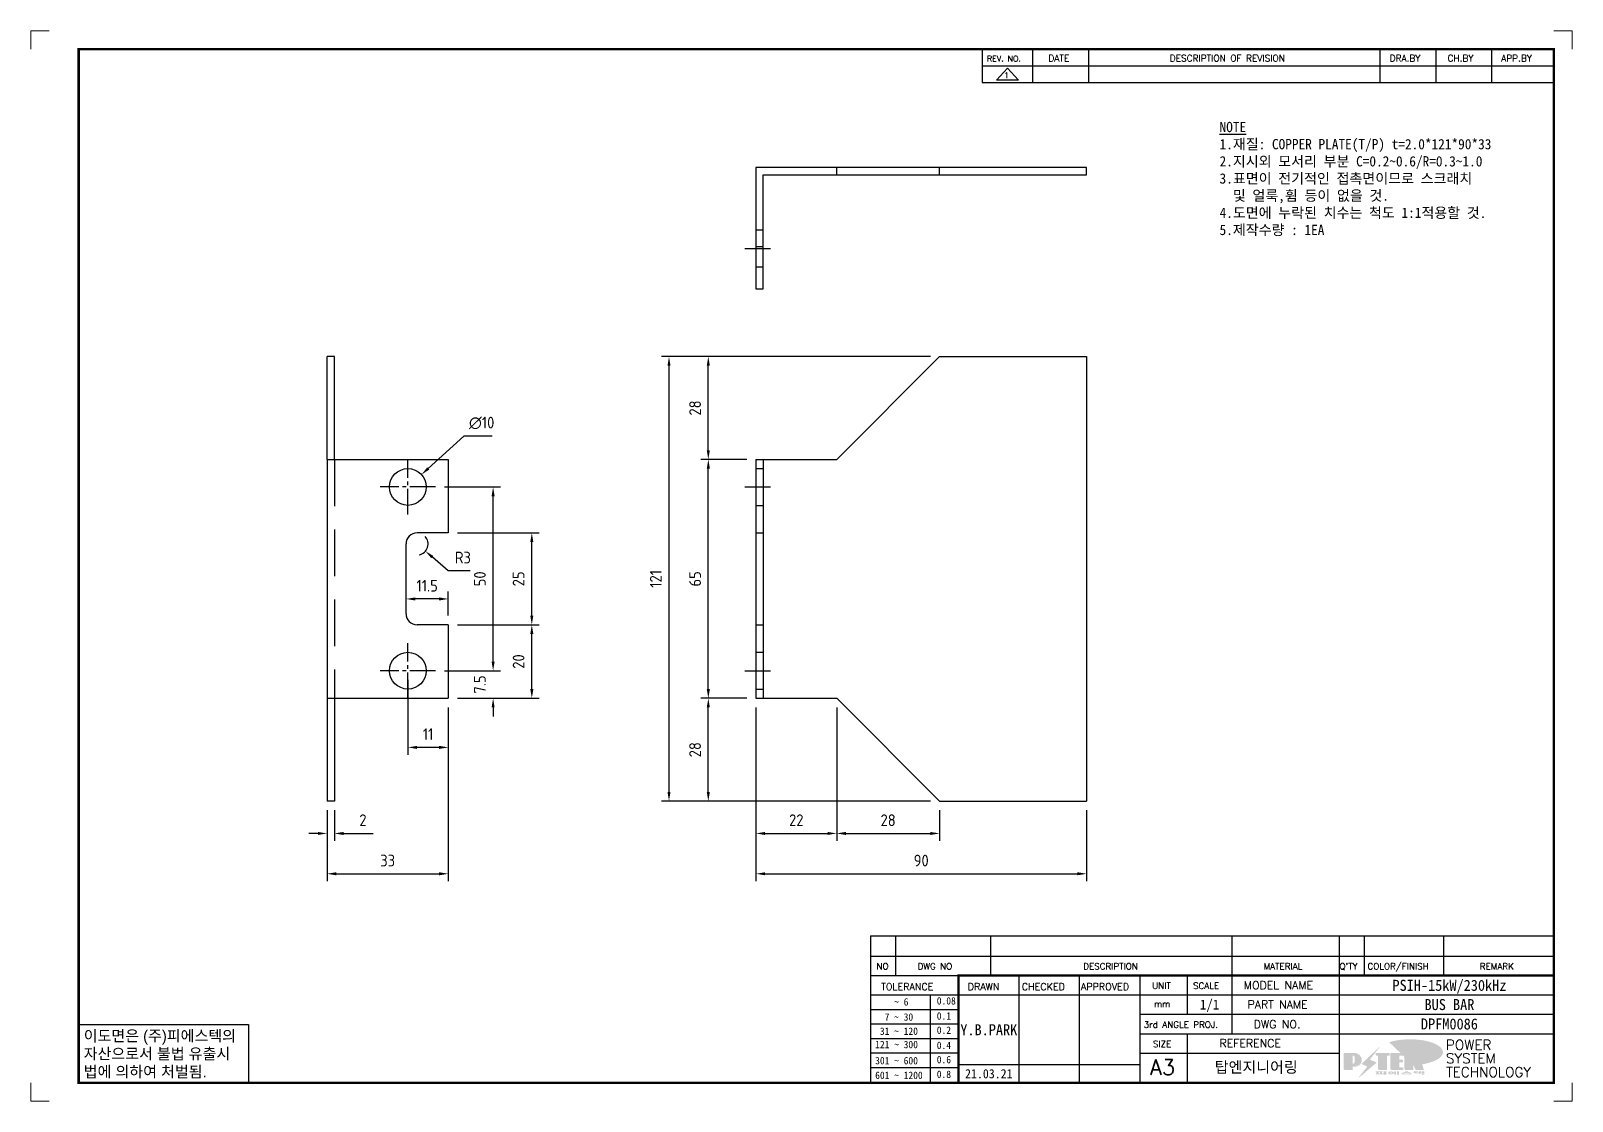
# Model space of a CAD drawing. Header units: millimetres. Extents: x -4251 to 2609, y -1673 to 4048.
# Drawn here: x -3350 to -2930.5, y -1672.8 to -1381.5 of the extents above; entities that cross this region are included whole.
import ezdxf
from ezdxf.enums import TextEntityAlignment as Align

# ---------------------------------------------------------------- set-up
doc = ezdxf.new("R2010")
doc.units = ezdxf.units.MM
for name, pattern in [('CENTER1', [10, 7, -1, 1, -1]), ('HIDDEN', [9.525, 6.35, -3.175]), ('HIDDENX2', [19.05, 12.7, -6.35])]:
    doc.linetypes.add(name, pattern=pattern)
doc.layers.add('FORMAT-1', color=7, linetype='Continuous')
doc.layers.add('line', color=3, linetype='Continuous')
doc.styles.add('h1', font='')
doc.styles.add('HAN', font='')
doc.styles.add('RC', font='simplex.shx')
doc.styles.add('ROMANT', font='simplex.shx')
doc.styles.add('RT', font='simplex.shx', dxfattribs={"oblique": 15})
doc.styles.get("Standard").update_dxf_attribs({"font": 'ISOCP.SHX', "bigfont": 'WHGTXT.SHX'})
doc.styles.get('h1').set_extended_font_data('New Gulim')
doc.styles.get('HAN').set_extended_font_data('GulimChe')
doc.dimstyles.new('PS-1', dxfattribs={"dimtxt": 3.2, "dimasz": 2.5, "dimexe": 2, "dimexo": 2.5, "dimgap": 2, "dimtad": 1, "dimtoh": 1, "dimrnd": 0.05, "dimzin": 12, "dimdsep": 46, "dimtxsty": 'Standard', "dimcen": 0, "dimclrt": 2, "dimazin": 3, "dimtfac": 1, "dimtofl": 0, "dimtmove": 0, "dimatfit": 3, "dimfxl": 0, "dimtolj": 1, "dimtzin": 0, "dimarcsym": 0})

# ---------------------------------------------------------------- blocks, each defined once
blk = doc.blocks.new('A$C158C628A')
at = {"color": 1}
for p, q in [((-121, 0), (0, 0)), ((-121, -40, 0), (-121, 0, 0)), ((0, -40, 0), (0, 0, 0)), ((-93, -68), (-121, -40)), ((-28, -68), (0, -40)), ((-93, -88), (-93, -68)), ((-28, -88), (-28, -68)), ((-93, -88), (-28, -88)), ((-93, -90, 0), (-93, -88, 0)), ((-73, -90, 0), (-73, -88, 0)), ((-48, -90, 0), (-48, -88, 0)), ((-28, -90), (-28, -88)), ((-93, -90), (-28, -90))]:
    blk.add_line(p, q, dxfattribs=at)
at = {"color": 2, "linetype": 'HIDDEN'}
for p, q in [((-90.5, -90, 0), (-90.5, -88, 0)), ((-80.5, -90, 0), (-80.5, -88, 0)), ((-40.5, -90, 0), (-40.5, -88, 0)), ((-30.5, -90, 0), (-30.5, -88, 0))]:
    blk.add_line(p, q, dxfattribs=at)
at = {"color": 1, "linetype": 'CENTER1'}
for p, q in [((-85.5, -93, 0), (-85.5, -85, 0)), ((-35.5, -93, 0), (-35.5, -85, 0))]:
    blk.add_line(p, q, dxfattribs=at)
blk = doc.blocks.new('A$C54544FA8')
at = {"color": 1}
for p, q in [((-31, 50), (-33, 50)), ((-31, 22), (-33, 22))]:
    blk.add_line(p, q, dxfattribs=at)
at = {"color": 1, "linetype": 'CENTER1'}
blk.add_line((-11, -3, 0), (-11, 5, 0), dxfattribs=at)
at = {"color": 2, "linetype": 'HIDDEN'}
for p, q in [((-16, 0, 0), (-16, 2, 0)), ((-11.5, 0, 0), (-11.5, 2, 0)), ((-6, 0, 0), (-6, 2, 0))]:
    blk.add_line(p, q, dxfattribs=at)
at = {"color": 1}
blk.add_lwpolyline([(-33, 90), (-33, 0), (0, 0), (0, 2), (-31, 2), (-31, 90)], close=True, dxfattribs=at)
blk = doc.blocks.new('A$C66DD71AA')
at = {"color": 1}
for p, q in [((0, -28), (0, 0)), ((2, 0), (0, 0)), ((2, -28), (2, 0)), ((0, -28), (0, -93)), ((0, -28), (33, -28)), ((33, -28, 0), (33, -48, 0)), ((33, -48, 0), (24.5, -48, 0)), ((21.5, -70, 0), (21.5, -51, 0)), ((33, -73, 0), (24.5, -73, 0)), ((33, -73, 0), (33, -93, 0)), ((0, -93, 0), (33, -93, 0)), ((0, -93), (0, -121)), ((2, -93), (2, -121)), ((2, -121), (0, -121))]:
    blk.add_line(p, q, dxfattribs=at)
at = {"color": 2, "linetype": 'HIDDENX2'}
blk.add_line((2, -28), (2, -93), dxfattribs=at)
at = {"color": 1, "linetype": 'CENTER1'}
for p, q in [((22, -43, 0), (22, -28, 0)), ((29.5, -35.5, 0), (14.5, -35.5, 0)), ((22, -93, 0), (22, -78, 0)), ((29.5, -85.5, 0), (14.5, -85.5, 0))]:
    blk.add_line(p, q, dxfattribs=at)
at = {"color": 1}
for centre in [(22, -35.5, 0), (22, -85.5, 0)]:
    blk.add_circle(centre, 5, dxfattribs=at)
at = {"color": 1, "extrusion": (2.34441e-07, 0, 1)}
blk.add_arc((24.5, -51, 0), 3, 90, 180, dxfattribs=at)
at = {"color": 1}
blk.add_arc((24.5, -70, 0), 3, 180, 270, dxfattribs=at)
blk = doc.blocks.new('re3')
at = {"color": 180}
for p, q in [((0, 0), (0, -4.55)), ((6.87, -0.64), (3.86, -3.91)), ((9.88, -3.91), (3.86, -3.91)), ((6.87, -0.64), (9.88, -3.91)), ((13.74, -4.55), (13.74, 0)), ((28.97, -4.55), (28.97, 0)), ((108.25, -4.55), (108.25, 0)), ((123.49, -4.55), (123.49, 0)), ((138.64, -4.55), (138.64, 0)), ((0, -4.55), (155.53, -4.55))]:
    blk.add_line(p, q, dxfattribs=at)
at = {"color": 2, "style": 'RC', "oblique": 15}
blk.add_attdef('REV.NO', text='', height=1.56, dxfattribs=at).set_placement((6.59, -2.56), align=Align.MIDDLE_CENTER)
blk.add_attdef('-1', text='', height=1.56, dxfattribs=at).set_placement((9.37, -1.66), align=Align.MIDDLE_LEFT)
at = {"color": 2, "style": 'HAN'}
for tag, p in [('REV.-DATE', (21.36, -2.28)), ('DRA.BY', (115.87, -2.28)), ('CH.BY', (131.07, -2.28)), ('APP.BY', (147.09, -2.28))]:
    blk.add_attdef(tag, text='', height=2.5, dxfattribs=at).set_placement(p, align=Align.MIDDLE_CENTER)
blk.add_attdef('DESCRIPTION-OF-REVISION', text='', height=2.5, dxfattribs=at).set_placement((31.61, -2.28), align=Align.MIDDLE_LEFT)
blk = doc.blocks.new('no3')
at = {"color": 180}
for p, q in [((0, 5.5), (0, 0)), ((0, 5.5), (186, 5.5)), ((6.79, 5.5), (6.79, 0)), ((32.74, 0.11), (32.74, 5.5)), ((98.4, 5.5), (98.4, 0)), ((127.61, 5.5), (127.61, 0)), ((134.43, 5.5), (134.43, 0)), ((155.98, 5.5), (155.98, 0))]:
    blk.add_line(p, q, dxfattribs=at)
at = {"color": 2, "style": 'HAN'}
for tag, p in [('PART-NO', (19.76, 2.75)), ('MATERIAL', (111.38, 2.75)), ("Q'TY", (131.02, 2.75)), ('COLOR/FINISH', (145.2, 2.75)), ('REMARK', (170.76, 2.75))]:
    blk.add_attdef(tag, text='', height=2.9, dxfattribs=at).set_placement(p, align=Align.MIDDLE_CENTER)
blk.add_attdef('DESCRIPTION', text='', height=2.9, dxfattribs=at).set_placement((34.51, 2.75), align=Align.MIDDLE_LEFT)
at = {"color": 2, "style": 'RT', "oblique": 15}
blk.add_attdef('NO', text='', height=1.74, dxfattribs=at).set_placement((3.38, 2.51), align=Align.MIDDLE_CENTER)
blk = doc.blocks.new('t3')
for p, q in [((0, 15.88), (46.25, 15.88)), ((0, 15.88), (0, 0)), ((46.25, 15.88), (46.25, 0)), ((0, 0), (46.25, 0))]:
    blk.add_line(p, q)
at = {"color": 1, "style": 'h1'}
for s, p in [('이도면은 (주)피에스텍의', (1.4, 11.29)), ('자산으로서 불법 유출시', (1.4, 6.41)), ('법에 의하여 처벌됨.', (1.4, 1.52))]:
    blk.add_text(s, height=3, dxfattribs=at).set_placement(p)
blk = doc.blocks.new('new LOGO')
at = {"layer": 'line'}
h = blk.add_hatch(color=1, dxfattribs=at)
h.paths.add_polyline_path([(41.5, 16.4), (54.3, 16.4, 1), (54.3, 82.9), (0, 82.9), (0, -0.1), (41.5, -0.1)])
h.paths.add_polyline_path([(41.5, 27.9), (41.5, 71.9), (43.6, 71.9, -0.414214), (54.6, 60.9), (54.6, 38.9, -0.414214), (43.6, 27.9)], flags=16)
h.paths.add_polyline_path([(214.7, 71.9), (227.5, 71.9), (227.5, 82.9), (159.7, 82.9), (159.7, 71.9), (172.5, 71.9), (172.5, -0.1), (214.7, -0.1)])
h.paths.add_polyline_path([(276, 37.4), (294.8, 37.4), (294.8, 49.1), (276, 49.1), (276, 71.9), (294.8, 71.9), (294.8, 82.9), (234.5, 82.9), (234.5, -0.1), (297, -0.1), (297, 10.9), (276, 10.9)])
h.paths.add_polyline_path([(347.2, 35.2), (359.7, -0.1), (400.5, -0.1), (379.6, 66.8), (399.7, 82.9), (380.6, 82.9), (347.2, 61.6), (347.2, 82.9), (305.5, 82.9), (305.5, -0.1), (347.2, -0.1)])
h = blk.add_hatch(color=250, dxfattribs=at)
h.paths.add_polyline_path([(44.5, 69.4), (46.6, 69.4, -0.129793), (52, 68, 0.221832), (43.6, 71.9), (41.5, 71.9), (41.5, 27.9), (43.6, 27.9, 0.02048), (44.5, 28)], flags=17)
h.paths.add_polyline_path([(44.5, 13.9), (57.3, 13.9, 0.72362), (77.1, 73.9, -0.679777), (54.3, 16.4), (41.5, 16.4), (41.5, -0.1), (3, -0.1), (3, -2.6), (44.5, -2.6)])
h.paths.add_polyline_path([(117.9, 14.2), (71.5, -44.4), (77.1, -39.6), (120.8, 15.6), (92, 28.9), (173.3, 106), (177.5, 111.4), (89.1, 27.6)])
h.paths.add_polyline_path([(162.7, 71.9), (162.7, 69.4), (172.5, 69.4), (172.5, 71.9)], flags=17)
h.paths.add_polyline_path([(217.7, 69.4), (230.5, 69.4), (230.5, 80.4), (227.5, 80.4), (227.5, 71.9), (214.7, 71.9), (214.7, -0.1), (175.5, -0.1), (175.5, -2.6), (217.7, -2.6)])
h.paths.add_polyline_path([(297.8, 46.6), (294.8, 46.6), (294.8, 37.4), (276, 37.4), (276, 10.9), (279, 10.9), (279, 34.9), (297.8, 34.9)])
h.paths.add_polyline_path([(300, 8.4), (297, 8.4), (297, -0.1), (237.5, -0.1), (237.5, -2.6), (300, -2.6)])
h.paths.add_polyline_path([(297.8, 80.4), (294.8, 80.4), (294.8, 71.9), (276, 71.9), (276, 49.1), (279, 49.1), (279, 69.4), (297.8, 69.4)])
h.paths.add_polyline_path([(350.2, 80.4), (347.2, 80.4), (347.2, 61.6), (350.2, 63.5)])
h.paths.add_polyline_path([(350.2, 26.7), (347.2, 35.2), (347.2, -0.1), (308.5, -0.1), (308.5, -2.6), (350.2, -2.6)])
h.paths.add_polyline_path([(402.7, 80.4), (396.5, 80.4), (379.6, 66.8), (400.5, -0.1), (361.8, -0.1), (362.7, -2.6), (403.5, -2.6), (382.6, 64.3)])
blk.add_hatch(color=5, dxfattribs=at).paths.add_polyline_path([(166.3, 35), (131, 49), (180.4, 112.7), (92, 28.9), (120.8, 15.6), (74.4, -43)])
h = blk.add_hatch(color=253, dxfattribs=at)
edge = h.paths.add_edge_path()
edge.add_ellipse((333.9, 86.4), major_axis=(-165.9, 0), ratio=0.39426, start_angle=111.51268, end_angle=334.46902)
edge.add_ellipse((314.1, 81.2), major_axis=(-153.7, 0), ratio=0.40699, start_angle=121.30662, end_angle=327.74369, ccw=False)
edge.add_line((394, 27.8), (394.7, 25.6))
h = blk.add_hatch(color=250, dxfattribs=at)
edge = h.paths.add_edge_path()
edge.add_ellipse((237.8, -17.6), major_axis=(-14.3, 0), ratio=0.526336, start_angle=192.2456, end_angle=269.07481)
edge.add_line((238.1, -10.1), (237.6, -10.1))
edge.add_ellipse((237.8, -17.6), major_axis=(-14.3, 0), ratio=0.526336, start_angle=270.92519, end_angle=449.07481)
edge.add_line((237.6, -25.1), (238.1, -25.1))
edge.add_ellipse((237.8, -17.6), major_axis=(-14.3, 0), ratio=0.526336, start_angle=450.92519, end_angle=527.7544)
edge.add_line((251.7, -19.2), (254.1, -19.2))
edge.add_line((254.1, -19.2), (254.1, -27.1))
edge.add_line((254.1, -27.1), (263.1, -27.1))
edge.add_line((263.1, -27.1), (263.1, -10.1))
edge.add_line((263.1, -10.1), (254.1, -10.1))
edge.add_line((254.1, -10.1), (254.1, -16))
edge.add_line((254.1, -16), (251.7, -16))
h.paths.add_polyline_path([(241, -16.4), (241, -18.7, -1), (234.4, -18.7), (234.4, -16.4, -1)], flags=16)
h.paths.add_polyline_path([(278.2, -10.1), (268.1, -10.1), (268.1, -27.1), (278.2, -27.1)])
h.paths.add_polyline_path([(310.3, -10.1), (310.3, -11.1, -0.157169), (289.3, -17.5), (294, -19.9, 0.128407), (316.3, -15.9, 0.128407), (338.6, -19.9), (343.3, -17.5, -0.157169), (322.2, -11.1), (322.2, -10.1)])
h.paths.add_polyline_path([(342.1, -25.1), (342.1, -22.3), (290.4, -22.3), (290.4, -25.1)])
h.paths.add_polyline_path([(352, -10.1), (352, -16.2, 0.414214), (354, -18.2), (378.7, -18.2), (378.7, -19.6), (390.2, -19.6), (390.2, -10.1), (378.7, -10.1), (378.7, -13.6), (374.7, -13.6), (374.7, -15.1), (378.7, -15.1), (378.7, -16.2), (364.7, -16.2), (364.7, -15.1), (371.2, -15.1), (371.2, -13.6), (364.7, -13.6), (364.7, -12.6), (374.7, -12.6), (374.7, -10.1)])
h.paths.add_polyline_path([(393.8, -10.1), (393.8, -19.6), (405, -19.6), (405, -10.1)])
h.paths.add_polyline_path([(405, -27.1), (405, -20.9), (356.8, -20.9), (356.8, -23), (391.8, -23), (391.8, -27.1)])
h.paths.add_polyline_path([(200.4, -10.1), (200.4, -22.3), (193.2, -22.3), (193.2, -12.6), (196.6, -12.6), (196.6, -10.1), (161, -10.1), (161, -12.6), (164.5, -12.6), (164.5, -22.3), (161, -22.3), (161, -25.1), (200.4, -25.1), (200.4, -27.1), (213.9, -27.1), (213.9, -10.1)])
h.paths.add_polyline_path([(182, -12.6), (175.6, -12.6), (175.6, -22.3), (182, -22.3)], flags=17)
blk = doc.blocks.new('format-3')
at = {"color": 3, "lineweight": 9}
for p, q in [((0, 286.3), (0, 291.3)), ((5, 291.3), (0, 291.3)), ((414.5, 291.3), (419.5, 291.3)), ((419.5, 286.3), (419.5, 291.3)), ((0, 5), (0, 0)), ((419.5, 5), (419.5, 0)), ((5, 0), (0, 0)), ((414.5, 0), (419.5, 0))]:
    blk.add_line(p, q, dxfattribs=at)
at = {"color": 180}
for p, q in [((258.97, 281.75), (258.97, 286.3)), ((272.71, 281.75), (272.71, 286.3)), ((287.94, 281.75), (287.94, 286.3)), ((367.22, 281.75), (367.22, 286.3)), ((382.45, 281.75), (382.45, 286.3)), ((397.61, 281.75), (397.61, 286.3)), ((258.97, 281.75), (414.5, 281.75)), ((228.5, 39.49), (228.5, 5)), ((228.5, 39.49), (414.5, 39.49)), ((235.29, 39.49), (235.29, 34.21)), ((261.24, 34.21), (261.24, 39.49)), ((326.9, 39.49), (326.9, 34.21)), ((356.11, 39.49), (356.11, 34.21)), ((362.93, 39.49), (362.93, 34.21)), ((384.48, 39.49), (384.48, 34.21)), ((228.5, 34.21), (252.48, 34.21)), ((268.96, 5), (268.96, 34.21)), ((285.45, 5), (285.45, 34.21)), ((301.94, 5), (301.94, 34.21)), ((314.72, 34.21), (314.72, 23.65)), ((326.9, 34.21), (326.9, 18.37)), ((356.11, 34.21), (356.11, 5)), ((228.5, 28.93), (252.48, 28.93)), ((244.89, 5.23), (244.89, 28.93)), ((252.48, 28.93), (414.5, 28.93)), ((228.5, 24.98), (252.48, 24.98)), ((228.5, 21.03), (252.48, 21.03)), ((301.94, 23.65), (414.5, 23.65)), ((228.5, 17.08), (252.48, 17.08)), ((301.94, 18.37), (414.5, 18.37)), ((314.72, 18.37), (314.72, 5)), ((228.5, 13.13), (252.48, 13.13)), ((301.94, 13.09), (356.11, 13.09)), ((228.5, 9.18), (252.48, 9.18)), ((252.48, 9.95), (301.94, 9.95))]:
    blk.add_line(p, q, dxfattribs=at)
at = {"const_width": 0.7}
blk.add_lwpolyline([(252.48, 5), (252.48, 34.21), (414.5, 34.21)], dxfattribs=at)
at = {"layer": 'FORMAT-1', "const_width": 0.7}
blk.add_lwpolyline([(13, 5), (13, 286.3), (414.5, 286.3), (414.5, 5)], close=True, dxfattribs=at)
blk.add_blockref('t3', (13, 5))
at = {"xscale": 0.05400000000000027, "yscale": 0.05400000000000027, "zscale": 0.05400000000000027}
blk.add_blockref('new LOGO', (357.35, 8.65), dxfattribs=at)
at = {"color": 2}
for s, height, style, p in [('REV. NO.', 1.56, 'RC', (260.23, 282.95)), ('DATE', 1.788, 'RC', (276.95, 282.94)), ('DESCRIPTION OF REVISION', 1.7875, 'RC', (309.98, 282.94)), ('DRA.BY', 1.788, 'RC', (369.83, 282.94)), ('CH.BY', 1.788, 'RC', (385.59, 282.94)), ('APP.BY', 1.788, 'RC', (400.18, 282.94)), ('COLOR/FINISH', 1.7424, 'RC', (363.8, 35.83)), ('NO', 1.742, 'RC', (230.16, 35.83)), ('DWG NO', 1.742, 'RC', (241.36, 35.83)), ('DESCRIPTION', 1.7424, 'RC', (286.43, 35.83)), ('MATERIAL', 1.742, 'RC', (335.52, 35.83)), ("Q'TY", 1.742, 'RC', (356.17, 35.83)), ('REMARK', 1.742, 'RC', (394.37, 35.83)), (' TOLERANCE', 1.9, 'RC', (230.11, 30.22)), ('DRAWN', 1.9, 'RC', (255, 30.22)), ('CHECKED', 1.9, 'RC', (269.71, 30.22)), ('APPROVED', 1.9, 'RC', (285.8, 30.22)), ('UNIT', 1.742, 'RC', (305.19, 30.55)), ('SCALE', 1.742, 'RC', (316.32, 30.55)), ('MODEL NAME', 2.178, 'RC', (330.12, 30.46)), ('    ~ 6', 2, 'HAN', (229.8, 26.03)), ('0.08', 2, 'HAN', (246.57, 26.31)), ('mm', 1.742, 'RC', (305.67, 25.56)), ('PART NAME', 2.178, 'RC', (331.17, 25.24)), ('  7 ~ 30', 2, 'HAN', (229.8, 21.91)), ('0.1', 2, 'HAN', (246.57, 22.2)), ('3rd ANGLE PROJ.', 1.7424, 'RC', (302.87, 19.97)), ('DWG NO.', 2.178, 'RC', (332.84, 19.85)), (' 31 ~ 120', 2, 'HAN', (229.8, 18.04)), ('0.2', 2, 'HAN', (246.57, 18.32)), ('REFERENCE', 2.178, 'RC', (323.52, 14.69)), ('121 ~ 300', 2, 'HAN', (229.8, 14.42)), ('0.4', 2, 'HAN', (246.57, 14.2)), ('SIZE', 1.742, 'RC', (305.39, 14.71)), ('301 ~ 600', 2, 'HAN', (229.8, 10.04)), ('0.6', 2, 'HAN', (246.57, 10.32)), ('601 ~ 1200', 2, 'HAN', (229.8, 6.05)), ('0.8', 2, 'HAN', (246.57, 6.33))]:
    blk.add_text(s, height=height, dxfattribs=dict(at, style=style)).set_placement(p)
at = {"style": 'ROMANT'}
for s, p in [('SYSTEM', (385.15, 10.31)), ('POWER', (385.15, 13.96)), ('TECHNOLOGY', (385.15, 6.56))]:
    blk.add_text(s, height=2.7, dxfattribs=at).set_placement(p)
at = {"color": 2, "lineweight": 25, "style": 'RC'}
blk.add_text('A3', height=4.182, dxfattribs=at).set_placement((304.61, 7.14))
at = {"style": 'HAN'}
for tag, height, p in [('MODEL-NAME', 3, (386.1, 31.53)), ('SCALE', 2.7, (320.81, 26.29)), ('PART-NAME', 3, (386.1, 26.29)), ('CH-BY', 3, (277.21, 19.44)), ('DWG-NO', 3, (386.1, 21.01)), ('DRA-BY', 3, (260.72, 19.44)), ('APP-BY', 3, (293.7, 19.44)), ('DRA-DATE', 2.5, (260.72, 7.47)), ('CH-DATE', 2.5, (277.21, 7.47)), ('APP-DATE', 2.5, (293.7, 7.47)), ('관련업체', 3, (333.52, 9.26))]:
    blk.add_attdef(tag, text='', height=height, dxfattribs=at).set_placement(p, align=Align.MIDDLE_CENTER)
blk = doc.blocks.new('*D1063')
at = {"color": 0, "lineweight": -2}
for p, q in [((-3155.16, -1563.1), (-3167.6, -1563.1)), ((-3165.6, -1588.6), (-3165.6, -1565.6)), ((-3105.16, -1591.1), (-3167.6, -1591.1))]:
    blk.add_line(p, q, dxfattribs=at)
at = {"color": 0}
for points in [[(-3166.02, -1565.6), (-3165.18, -1565.6), (-3165.6, -1563.1)], [(-3166.02, -1588.6), (-3165.18, -1588.6), (-3165.6, -1591.1)]]:
    blk.add_solid(points, dxfattribs=at)
at = {"layer": 'DEFPOINTS', "color": 0}
for p in [(-3165.6, -1563.1), (-3152.66, -1563.1), (-3102.66, -1591.1)]:
    blk.add_point(p, dxfattribs=at)
at = {"color": 2, "insert": (-3169.2, -1577.1), "char_height": 3.2, "attachment_point": 5, "rotation": 90}
blk.add_mtext('\\A1;28', dxfattribs=at)
blk = doc.blocks.new('*D1064')
at = {"color": 0, "lineweight": -2}
for p, q in [((-3155.16, -1498.1), (-3167.6, -1498.1)), ((-3165.6, -1560.6), (-3165.6, -1500.6)), ((-3155.16, -1563.1), (-3167.6, -1563.1))]:
    blk.add_line(p, q, dxfattribs=at)
at = {"color": 0}
for points in [[(-3166.02, -1500.6), (-3165.18, -1500.6), (-3165.6, -1498.1)], [(-3166.02, -1560.6), (-3165.18, -1560.6), (-3165.6, -1563.1)]]:
    blk.add_solid(points, dxfattribs=at)
at = {"layer": 'DEFPOINTS', "color": 0}
for p in [(-3165.6, -1498.1), (-3152.66, -1498.1), (-3152.66, -1563.1)]:
    blk.add_point(p, dxfattribs=at)
at = {"color": 2, "insert": (-3169.2, -1530.6), "char_height": 3.2, "attachment_point": 5, "rotation": 90}
blk.add_mtext('\\A1;65', dxfattribs=at)
blk = doc.blocks.new('*D1065')
at = {"color": 0, "lineweight": -2}
for p, q in [((-3105.16, -1470.1), (-3167.6, -1470.1)), ((-3165.6, -1495.6), (-3165.6, -1472.6)), ((-3155.16, -1498.1), (-3167.6, -1498.1))]:
    blk.add_line(p, q, dxfattribs=at)
at = {"color": 0}
for points in [[(-3166.02, -1472.6), (-3165.18, -1472.6), (-3165.6, -1470.1)], [(-3166.02, -1495.6), (-3165.18, -1495.6), (-3165.6, -1498.1)]]:
    blk.add_solid(points, dxfattribs=at)
at = {"layer": 'DEFPOINTS', "color": 0}
for p in [(-3165.6, -1470.1), (-3102.66, -1470.1), (-3152.66, -1498.1)]:
    blk.add_point(p, dxfattribs=at)
at = {"color": 2, "insert": (-3169.2, -1484.1), "char_height": 3.2, "attachment_point": 5, "rotation": 90}
blk.add_mtext('\\A1;28', dxfattribs=at)
blk = doc.blocks.new('*D1066')
at = {"color": 0, "lineweight": -2}
for p, q in [((-3152.66, -1565.6), (-3152.66, -1601.89)), ((-3130.66, -1565.6), (-3130.66, -1601.89)), ((-3150.16, -1599.89), (-3133.16, -1599.89))]:
    blk.add_line(p, q, dxfattribs=at)
at = {"color": 0}
for points in [[(-3150.16, -1599.48), (-3150.16, -1600.31), (-3152.66, -1599.89)], [(-3133.16, -1599.48), (-3133.16, -1600.31), (-3130.66, -1599.89)]]:
    blk.add_solid(points, dxfattribs=at)
at = {"layer": 'DEFPOINTS', "color": 0}
for p in [(-3152.66, -1563.1), (-3130.66, -1563.1), (-3130.66, -1599.89)]:
    blk.add_point(p, dxfattribs=at)
at = {"color": 2, "insert": (-3141.66, -1596.29), "char_height": 3.2, "attachment_point": 5}
blk.add_mtext('\\A1;22', dxfattribs=at)
blk = doc.blocks.new('*D1062')
at = {"color": 0, "lineweight": -2}
for p, q in [((-3130.66, -1565.6), (-3130.66, -1601.89)), ((-3102.66, -1593.6), (-3102.66, -1601.89)), ((-3128.16, -1599.89), (-3105.16, -1599.89))]:
    blk.add_line(p, q, dxfattribs=at)
at = {"color": 0}
for points in [[(-3128.16, -1599.48), (-3128.16, -1600.31), (-3130.66, -1599.89)], [(-3105.16, -1599.48), (-3105.16, -1600.31), (-3102.66, -1599.89)]]:
    blk.add_solid(points, dxfattribs=at)
at = {"layer": 'DEFPOINTS', "color": 0}
for p in [(-3130.66, -1563.1), (-3102.66, -1591.1), (-3102.66, -1599.89)]:
    blk.add_point(p, dxfattribs=at)
at = {"color": 2, "insert": (-3116.66, -1596.29), "char_height": 3.2, "attachment_point": 5}
blk.add_mtext('\\A1;28', dxfattribs=at)
blk = doc.blocks.new('*D1067')
at = {"color": 0, "lineweight": -2}
for p, q in [((-3152.66, -1565.6), (-3152.66, -1612.87)), ((-3062.66, -1593.6), (-3062.66, -1612.87)), ((-3150.16, -1610.87), (-3065.16, -1610.87))]:
    blk.add_line(p, q, dxfattribs=at)
at = {"color": 0}
for points in [[(-3150.16, -1610.45), (-3150.16, -1611.28), (-3152.66, -1610.87)], [(-3065.16, -1610.45), (-3065.16, -1611.28), (-3062.66, -1610.87)]]:
    blk.add_solid(points, dxfattribs=at)
at = {"layer": 'DEFPOINTS', "color": 0}
for p in [(-3152.66, -1563.1), (-3062.66, -1591.1), (-3062.66, -1610.87)]:
    blk.add_point(p, dxfattribs=at)
at = {"color": 2, "insert": (-3107.66, -1607.27), "char_height": 3.2, "attachment_point": 5}
blk.add_mtext('\\A1;90', dxfattribs=at)
blk = doc.blocks.new('*D1068')
at = {"color": 0, "lineweight": -2}
for p, q in [((-3105.16, -1470.1), (-3178.3, -1470.1)), ((-3176.3, -1588.6), (-3176.3, -1472.6)), ((-3105.16, -1591.1), (-3178.3, -1591.1))]:
    blk.add_line(p, q, dxfattribs=at)
at = {"color": 0}
for points in [[(-3176.72, -1472.6), (-3175.89, -1472.6), (-3176.3, -1470.1)], [(-3176.72, -1588.6), (-3175.89, -1588.6), (-3176.3, -1591.1)]]:
    blk.add_solid(points, dxfattribs=at)
at = {"layer": 'DEFPOINTS', "color": 0}
for p in [(-3176.3, -1470.1), (-3102.66, -1470.1, 0), (-3102.66, -1591.1)]:
    blk.add_point(p, dxfattribs=at)
at = {"color": 2, "insert": (-3179.9, -1530.6), "char_height": 3.2, "attachment_point": 5, "rotation": 90}
blk.add_mtext('\\A1;121', dxfattribs=at)
blk = doc.blocks.new('*D1078')
at = {"color": 0, "lineweight": -2}
for p, q in [((-3247.37, -1558.1), (-3247.37, -1578.47)), ((-3236.37, -1565.6), (-3236.37, -1578.47)), ((-3238.87, -1576.47), (-3244.87, -1576.47))]:
    blk.add_line(p, q, dxfattribs=at)
at = {"color": 0}
for points in [[(-3244.87, -1576.06), (-3244.87, -1576.89), (-3247.37, -1576.47)], [(-3238.87, -1576.06), (-3238.87, -1576.89), (-3236.37, -1576.47)]]:
    blk.add_solid(points, dxfattribs=at)
at = {"layer": 'DEFPOINTS', "color": 0}
for p in [(-3247.37, -1555.6, 0), (-3236.37, -1563.1), (-3247.37, -1576.47)]:
    blk.add_point(p, dxfattribs=at)
at = {"color": 2, "insert": (-3241.87, -1572.87), "char_height": 3.2, "attachment_point": 5}
blk.add_mtext('\\A1;11', dxfattribs=at)
blk = doc.blocks.new('*D1079')
at = {"color": 0, "lineweight": -2}
for p, q in [((-3224.17, -1553.1), (-3224.17, -1550.6)), ((-3237.37, -1555.6), (-3222.17, -1555.6)), ((-3233.87, -1563.1), (-3222.17, -1563.1)), ((-3224.17, -1565.6), (-3224.17, -1568.1))]:
    blk.add_line(p, q, dxfattribs=at)
at = {"color": 0}
for points in [[(-3224.59, -1553.1), (-3223.76, -1553.1), (-3224.17, -1555.6)], [(-3224.59, -1565.6), (-3223.76, -1565.6), (-3224.17, -1563.1)]]:
    blk.add_solid(points, dxfattribs=at)
at = {"layer": 'DEFPOINTS', "color": 0}
for p in [(-3239.87, -1555.6, 0), (-3224.17, -1555.6), (-3236.37, -1563.1)]:
    blk.add_point(p, dxfattribs=at)
at = {"color": 2, "insert": (-3227.77, -1559.35), "char_height": 3.2, "attachment_point": 5, "rotation": 90}
blk.add_mtext('\\A1;7.5', dxfattribs=at)
blk = doc.blocks.new('*D1080')
at = {"color": 0, "lineweight": -2}
for p, q in [((-3237.37, -1505.6), (-3222.17, -1505.6)), ((-3224.17, -1553.1), (-3224.17, -1508.1)), ((-3237.37, -1555.6), (-3222.17, -1555.6))]:
    blk.add_line(p, q, dxfattribs=at)
at = {"color": 0}
for points in [[(-3224.59, -1508.1), (-3223.76, -1508.1), (-3224.17, -1505.6)], [(-3224.59, -1553.1), (-3223.76, -1553.1), (-3224.17, -1555.6)]]:
    blk.add_solid(points, dxfattribs=at)
at = {"layer": 'DEFPOINTS', "color": 0}
for p in [(-3239.87, -1505.6, 0), (-3224.17, -1505.6), (-3239.87, -1555.6, 0)]:
    blk.add_point(p, dxfattribs=at)
at = {"color": 2, "insert": (-3227.77, -1530.6), "char_height": 3.2, "attachment_point": 5, "rotation": 90}
blk.add_mtext('\\A1;50', dxfattribs=at)
blk = doc.blocks.new('*D1081')
at = {"color": 0, "lineweight": -2}
for p, q in [((-3233.87, -1543.1), (-3211.64, -1543.1)), ((-3213.64, -1560.6), (-3213.64, -1545.6)), ((-3233.87, -1563.1), (-3211.64, -1563.1))]:
    blk.add_line(p, q, dxfattribs=at)
at = {"color": 0}
for points in [[(-3214.06, -1545.6), (-3213.22, -1545.6), (-3213.64, -1543.1)], [(-3214.06, -1560.6), (-3213.22, -1560.6), (-3213.64, -1563.1)]]:
    blk.add_solid(points, dxfattribs=at)
at = {"layer": 'DEFPOINTS', "color": 0}
for p in [(-3236.37, -1543.1), (-3213.64, -1543.1), (-3236.37, -1563.1)]:
    blk.add_point(p, dxfattribs=at)
at = {"color": 2, "insert": (-3217.24, -1553.1), "char_height": 3.2, "attachment_point": 5, "rotation": 90}
blk.add_mtext('\\A1;20', dxfattribs=at)
blk = doc.blocks.new('*D1082')
at = {"color": 0, "lineweight": -2}
for p, q in [((-3233.87, -1518.1), (-3211.64, -1518.1)), ((-3213.64, -1540.6), (-3213.64, -1520.6)), ((-3233.87, -1543.1), (-3211.64, -1543.1))]:
    blk.add_line(p, q, dxfattribs=at)
at = {"color": 0}
for points in [[(-3214.06, -1520.6), (-3213.22, -1520.6), (-3213.64, -1518.1)], [(-3214.06, -1540.6), (-3213.22, -1540.6), (-3213.64, -1543.1)]]:
    blk.add_solid(points, dxfattribs=at)
at = {"layer": 'DEFPOINTS', "color": 0}
for p in [(-3236.37, -1518.1), (-3213.64, -1518.1), (-3236.37, -1543.1)]:
    blk.add_point(p, dxfattribs=at)
at = {"color": 2, "insert": (-3217.24, -1530.6), "char_height": 3.2, "attachment_point": 5, "rotation": 90}
blk.add_mtext('\\A1;25', dxfattribs=at)
blk = doc.blocks.new('*D1083')
at = {"color": 0, "lineweight": -2}
for p, q in [((-3247.87, -1537.6), (-3247.87, -1534.07)), ((-3236.37, -1540.6), (-3236.37, -1534.07)), ((-3238.87, -1536.07), (-3245.37, -1536.07))]:
    blk.add_line(p, q, dxfattribs=at)
at = {"color": 0}
for points in [[(-3245.37, -1535.66), (-3245.37, -1536.49), (-3247.87, -1536.07)], [(-3238.87, -1535.66), (-3238.87, -1536.49), (-3236.37, -1536.07)]]:
    blk.add_solid(points, dxfattribs=at)
at = {"layer": 'DEFPOINTS', "color": 0}
for p in [(-3247.87, -1536.07), (-3247.87, -1540.1), (-3236.37, -1543.1)]:
    blk.add_point(p, dxfattribs=at)
at = {"color": 2, "insert": (-3242.12, -1532.47), "char_height": 3.2, "attachment_point": 5}
blk.add_mtext('\\A1;11.5', dxfattribs=at)
blk = doc.blocks.new('*D1084')
at = {"color": 0, "lineweight": -2}
for p, q in [((-3236.39, -1528.41), (-3240.71, -1524.69)), ((-3230.42, -1528.41), (-3236.39, -1528.41))]:
    blk.add_line(p, q, dxfattribs=at)
blk.add_arc((-3244.87, -1521.1), 3, 281.048, 42.2535, dxfattribs=at)
at = {"color": 0}
blk.add_solid([(-3240.44, -1524.37), (-3240.98, -1525), (-3242.6, -1523.06)], dxfattribs=at)
at = {"layer": 'DEFPOINTS', "color": 0}
for p in [(-3244.87, -1521.1, 0), (-3242.6, -1523.06, 0)]:
    blk.add_point(p, dxfattribs=at)
at = {"color": 2, "insert": (-3232.4, -1524.81), "char_height": 3.2, "attachment_point": 5}
blk.add_mtext('\\A1;R3', dxfattribs=at)
blk = doc.blocks.new('*D1085')
at = {"color": 0, "lineweight": -2}
for p, q in [((-3232.17, -1491.78), (-3241.83, -1500.55)), ((-3224.41, -1491.78), (-3232.17, -1491.78))]:
    blk.add_line(p, q, dxfattribs=at)
at = {"color": 0}
blk.add_solid([(-3242.11, -1500.24), (-3241.54, -1500.86), (-3243.67, -1502.23)], dxfattribs=at)
at = {"layer": 'DEFPOINTS', "color": 0}
for p in [(-3243.67, -1502.23, 0), (-3251.07, -1508.96, 0)]:
    blk.add_point(p, dxfattribs=at)
at = {"color": 2, "insert": (-3227.29, -1488.18), "char_height": 3.2, "attachment_point": 5}
blk.add_mtext('\\A1;∅10', dxfattribs=at)
blk = doc.blocks.new('*D1089')
at = {"color": 0, "lineweight": -2}
for p, q in [((-3236.37, -1565.6), (-3236.37, -1612.87)), ((-3269.37, -1593.6), (-3269.37, -1612.87)), ((-3266.87, -1610.87), (-3238.87, -1610.87))]:
    blk.add_line(p, q, dxfattribs=at)
at = {"color": 0}
for points in [[(-3266.87, -1610.45), (-3266.87, -1611.28), (-3269.37, -1610.87)], [(-3238.87, -1610.45), (-3238.87, -1611.28), (-3236.37, -1610.87)]]:
    blk.add_solid(points, dxfattribs=at)
at = {"layer": 'DEFPOINTS', "color": 0}
for p in [(-3236.37, -1563.1), (-3269.37, -1591.1, 0), (-3236.37, -1610.87)]:
    blk.add_point(p, dxfattribs=at)
at = {"color": 2, "insert": (-3252.87, -1607.27), "char_height": 3.2, "attachment_point": 5}
blk.add_mtext('\\A1;33', dxfattribs=at)
blk = doc.blocks.new('*D1090')
at = {"color": 0, "lineweight": -2}
for p, q in [((-3269.37, -1593.6), (-3269.37, -1601.89)), ((-3267.37, -1593.6), (-3267.37, -1601.89)), ((-3271.87, -1599.89), (-3274.37, -1599.89)), ((-3264.87, -1599.89), (-3256.82, -1599.89))]:
    blk.add_line(p, q, dxfattribs=at)
at = {"color": 0}
for points in [[(-3271.87, -1599.48), (-3271.87, -1600.31), (-3269.37, -1599.89)], [(-3264.87, -1599.48), (-3264.87, -1600.31), (-3267.37, -1599.89)]]:
    blk.add_solid(points, dxfattribs=at)
at = {"layer": 'DEFPOINTS', "color": 0}
for p in [(-3269.37, -1591.1, 0), (-3267.37, -1591.1, 0), (-3267.37, -1599.89)]:
    blk.add_point(p, dxfattribs=at)
at = {"color": 2, "insert": (-3259.6, -1596.29), "char_height": 3.2, "attachment_point": 5}
blk.add_mtext('\\A1;2', dxfattribs=at)

msp = doc.modelspace()

# ---------------------------------------------------------------- block references
ref = msp.add_blockref('format-3', (-3349.9909, -1672.7539, 0))
ref.add_attrib('DRA-DATE', '21.03.21', dxfattribs={"height": 2.5, "style": 'HAN'}).set_placement((-3089.2709, -1665.2789, 0), align=Align.MIDDLE_CENTER)
ref.add_attrib('DRA-BY', 'Y.B.PARK', dxfattribs={"height": 3, "style": 'HAN'}).set_placement((-3089.2709, -1653.3118, 0), align=Align.MIDDLE_CENTER)
ref.add_attrib('MODEL-NAME', 'PSIH-15kW/230kHz', dxfattribs={"lineweight": 35, "height": 3, "style": 'HAN'}).set_placement((-2963.8954, -1641.2288, 0), align=Align.MIDDLE_CENTER)
ref.add_attrib('PART-NAME', 'BUS BAR', dxfattribs={"lineweight": 35, "height": 3, "style": 'HAN'}).set_placement((-2963.8954, -1646.4597, 0), align=Align.MIDDLE_CENTER)
ref.add_attrib('PART-NO', 'DPFM0086', dxfattribs={"lineweight": 35, "height": 3, "style": 'HAN'}).set_placement((-2963.8954, -1651.7397, 0), align=Align.MIDDLE_CENTER)
ref.add_attrib('SCALE', '1/1', dxfattribs={"height": 2.7, "style": 'HAN'}).set_placement((-3029.1828, -1646.4597, 0), align=Align.MIDDLE_CENTER)
ref.add_attrib('관련업체', '탑엔지니어링', dxfattribs={"height": 3, "style": 'HAN'}).set_placement((-3016.4676, -1663.4912, 0), align=Align.MIDDLE_CENTER)
ref = msp.add_blockref('re3', (-3091.0251, -1391.0039, 0))
ref.add_attrib('REV.NO', '1', dxfattribs={"color": 2, "height": 1.56, "style": 'RC'}).set_placement((-3084.4367, -1393.5612, 0), align=Align.MIDDLE_CENTER)
at = {"rotation": 270}
for name, p in [('A$C54544FA8', (-3152.66, -1451.6508)), ('A$C158C628A', (-3062.66, -1591.0976))]:
    msp.add_blockref(name, p, dxfattribs=at)
for name, p in [('A$C66DD71AA', (-3269.3747, -1470.0976, 0)), ('no3', (-3121.4909, -1633.2597, 0))]:
    msp.add_blockref(name, p)

# ---------------------------------------------------------------- texts
at = {"color": 2, "insert": (-3026.4604, -1406.2257, -0.0001), "char_height": 2.800095, "attachment_point": 1, "style": 'HAN'}
msp.add_mtext_dynamic_manual_height_columns('{\\LNOTE\\P}1.재질: COPPER PLATE(T/P) t=2.0*121*90*33\\P2.지시외 모서리 부분 C=0.2~0.6/R=0.3~1.0\\P3.표면이 전기적인 접촉면이므로 스크래치\\P  및 얼룩,휨 등이 없을 것.\\P4.도면에 누락된 치수는 척도 1:1적용할 것.\\P{\\C1;5.제작수량 : 1EA}', width=794.617376, gutter_width=769.2954, heights=[449.7266], dxfattribs=at)

# ---------------------------------------------------------------- dimensions: what is measured, and where the dimension line sits
for base, p1, p2, picture, middle in [((-3176.3025, -1470.0976), (-3102.66, -1591.0976), (-3102.66, -1470.0976, 0), '*D1068', (-3179.9028, -1530.5976)), ((-3224.174, -1505.5976), (-3239.8747, -1555.5976, 0), (-3239.8747, -1505.5976, 0), '*D1080', (-3227.774, -1530.5976)), ((-3213.6401, -1518.0976), (-3236.3747, -1543.0976), (-3236.3747, -1518.0976), '*D1082', (-3217.2404, -1530.5976)), ((-3213.6401, -1543.0976), (-3236.3747, -1563.0976), (-3236.3747, -1543.0976), '*D1081', (-3217.2404, -1553.0976)), ((-3165.5985, -1563.0976), (-3102.66, -1591.0976), (-3152.66, -1563.0976), '*D1063', (-3169.1988, -1577.0976))]:
    dim = msp.add_linear_dim(base=base, p1=p1, p2=p2, angle=90, dimstyle='PS-1')
    dim.commit()
    dim.dimension.update_dxf_attribs({"geometry": picture, "text_midpoint": middle})
for base, p1, p2, picture, middle in [((-3165.5985, -1470.0976), (-3152.66, -1498.0976), (-3102.66, -1470.0976), '*D1065', (-3169.1988, -1484.0976)), ((-3165.5985, -1498.0976), (-3152.66, -1563.0976), (-3152.66, -1498.0976), '*D1064', (-3169.1985, -1530.5976))]:
    dim = msp.add_linear_dim(base=base, p1=p1, p2=p2, angle=90, dimstyle='PS-1', override={"dimtmove": 1})
    dim.commit()
    dim.dimension.update_dxf_attribs({"geometry": picture, "text_midpoint": middle})
dim = msp.add_diameter_dim_2p(p1=(-3251.0745, -1508.9608, 0), p2=(-3243.6749, -1502.2344, 0), dimstyle='PS-1')
dim.commit()
dim.dimension.update_dxf_attribs({"geometry": '*D1085', "text_midpoint": (-3227.2914, -1491.7784), "dimtype": 163})
dim = msp.add_radius_dim(center=(-3244.8747, -1521.0976, 0), mpoint=(-3242.6022, -1523.0561, 0), dimstyle='PS-1')
dim.commit()
dim.dimension.update_dxf_attribs({"geometry": '*D1084', "text_midpoint": (-3232.4043, -1524.8092)})
for base, p1, p2, picture, middle in [((-3247.8747, -1536.0749), (-3236.3747, -1543.0976), (-3247.8747, -1540.0976), '*D1083', (-3242.1247, -1532.4749)), ((-3247.3747, -1576.4735), (-3236.3747, -1563.0976), (-3247.3747, -1555.5976, 0), '*D1078', (-3241.8747, -1572.8735)), ((-3236.3747, -1610.8659), (-3269.3747, -1591.0976, 0), (-3236.3747, -1563.0976), '*D1089', (-3252.8747, -1607.2659)), ((-3130.66, -1599.8929), (-3152.66, -1563.0976), (-3130.66, -1563.0976), '*D1066', (-3141.66, -1596.2926)), ((-3062.66, -1610.8659), (-3152.66, -1563.0976), (-3062.66, -1591.0976), '*D1067', (-3107.66, -1607.2659)), ((-3102.66, -1599.8929), (-3130.66, -1563.0976), (-3102.66, -1591.0976), '*D1062', (-3116.66, -1596.2926))]:
    dim = msp.add_linear_dim(base=base, p1=p1, p2=p2, dimstyle='PS-1')
    dim.commit()
    dim.dimension.update_dxf_attribs({"geometry": picture, "text_midpoint": middle})
dim = msp.add_linear_dim(base=(-3224.174, -1555.5976), p1=(-3236.3747, -1563.0976), p2=(-3239.8747, -1555.5976, 0), angle=90, dimstyle='PS-1')
dim.commit()
dim.dimension.update_dxf_attribs({"geometry": '*D1079', "text_midpoint": (-3224.174, -1559.3476), "dimtype": 160})
dim = msp.add_linear_dim(base=(-3267.3747, -1599.8929), p1=(-3269.3747, -1591.0976, 0), p2=(-3267.3747, -1591.0976, 0), dimstyle='PS-1')
dim.commit()
dim.dimension.update_dxf_attribs({"geometry": '*D1090', "text_midpoint": (-3259.598, -1599.8929), "dimtype": 160})

doc.saveas('drawing.dxf')
